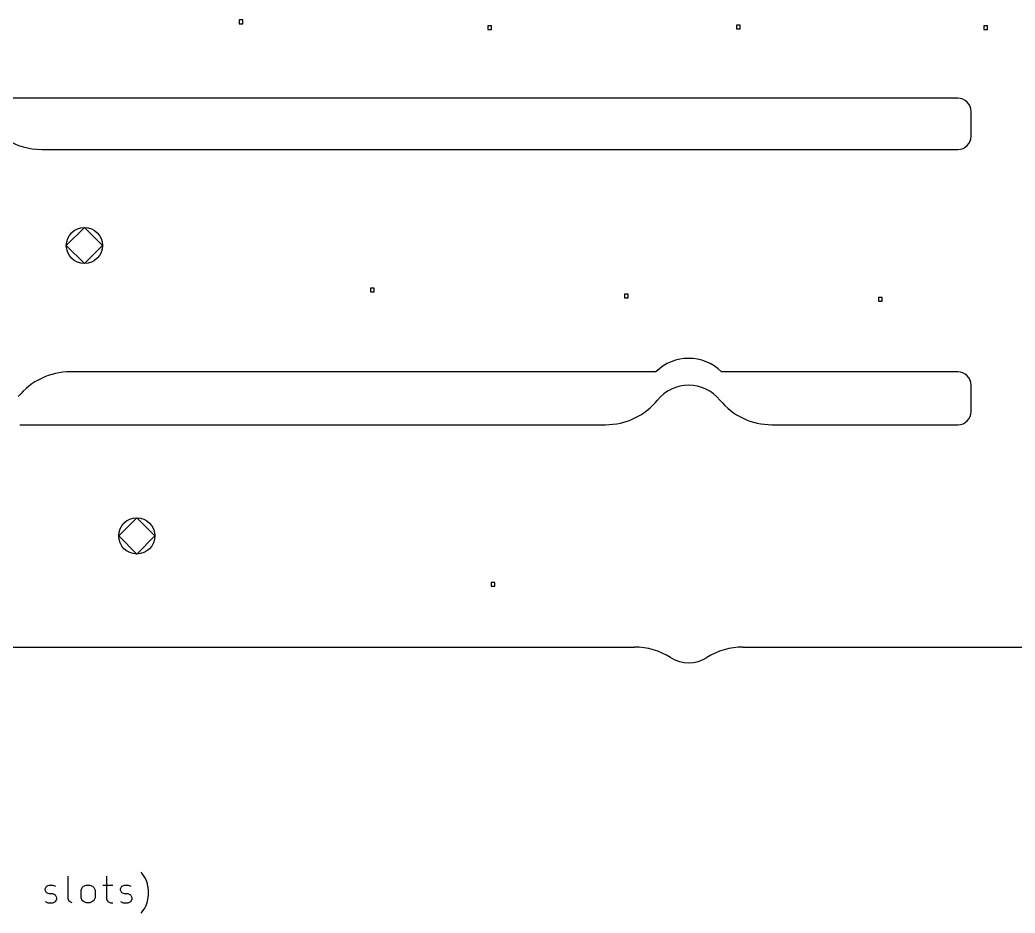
# Model space of a CAD drawing. Extents: x -31 to 357, y -149 to 35.
# Drawn here: x 26.3 to 100.6, y -129.3 to -62.7 of the extents above; entities that cross this region are included whole.
import ezdxf

# ---------------------------------------------------------------- set-up
doc = ezdxf.new("R2010")
doc.units = 0
doc.layers.add('BLACK', color=7, linetype='CONTINUOUS')

msp = doc.modelspace()

# ---------------------------------------------------------------- linework, layer by layer
at = {"layer": 'BLACK', "linetype": 'CONTINUOUS'}
for p, q in [((42.9414, -62.6586), (42.6586, -62.6586)), ((42.6586, -62.6586), (42.6586, -62.9414)), ((42.6586, -62.9414), (42.9414, -62.9414)), ((42.9414, -62.9414), (42.9414, -62.6586)), ((61.4914, -63.0944), (61.2086, -63.0944)), ((61.2086, -63.0944), (61.2086, -63.3772)), ((61.4914, -63.3772), (61.4914, -63.0944)), ((80.0414, -63.0444), (79.7586, -63.0444)), ((79.7586, -63.0444), (79.7586, -63.3272)), ((80.0414, -63.3272), (80.0414, -63.0444)), ((98.4914, -63.0944), (98.2086, -63.0944)), ((98.2086, -63.0944), (98.2086, -63.3772)), ((98.4914, -63.3772), (98.4914, -63.0944)), ((61.2086, -63.3772), (61.4914, -63.3772)), ((79.7586, -63.3272), (80.0414, -63.3272)), ((98.2086, -63.3772), (98.4914, -63.3772)), ((96.2774, -68.4983), (-21.525, -68.4983)), ((97.2774, -71.3353), (97.2774, -69.4983)), ((27.9288, -72.3353), (96.2774, -72.3353)), ((31.1121, -78.1507), (29.7621, -79.5007)), ((32.4621, -79.5007), (31.1121, -78.1507)), ((29.7621, -79.5007), (31.1121, -80.8507)), ((31.1121, -80.8507), (32.4621, -79.5007)), ((52.7414, -82.6814), (52.4586, -82.6814)), ((52.4586, -82.6814), (52.4586, -82.9642)), ((52.4586, -82.9642), (52.7414, -82.9642)), ((52.7414, -82.9642), (52.7414, -82.6814)), ((71.6914, -83.1314), (71.4086, -83.1314)), ((71.4086, -83.1314), (71.4086, -83.4142)), ((71.6914, -83.4142), (71.6914, -83.1314)), ((71.4086, -83.4142), (71.6914, -83.4142)), ((90.6414, -83.3814), (90.3586, -83.3814)), ((90.3586, -83.3814), (90.3586, -83.6642)), ((90.3586, -83.6642), (90.6414, -83.6642)), ((90.6414, -83.6642), (90.6414, -83.3814)), ((73.7454, -88.9353), (30.053, -88.9353)), ((96.2774, -88.9353), (78.6546, -88.9353)), ((97.2774, -91.8853), (97.2774, -89.9353)), ((26.2988, -92.8853), (69.9913, -92.8853)), ((82.4087, -92.8853), (96.2774, -92.8853)), ((35.0181, -99.8385), (33.6681, -101.188)), ((36.3681, -101.188), (35.0181, -99.8385)), ((33.6681, -101.188), (35.0181, -102.538)), ((35.0181, -102.538), (36.3681, -101.188)), ((61.7414, -104.659), (61.4586, -104.659)), ((61.4586, -104.659), (61.4586, -104.941)), ((61.7414, -104.941), (61.7414, -104.659)), ((61.4586, -104.941), (61.7414, -104.941)), ((-18.525, -109.485), (72.1539, -109.485)), ((80.2461, -109.485), (186.454, -109.485)), ((29.906, -128.299), (29.906, -126.585)), ((32.7631, -126.585), (32.7631, -128.299)), ((35.4298, -126.395), (35.3345, -126.299)), ((35.6202, -126.68), (35.4298, -126.395)), ((35.7155, -126.871), (35.6202, -126.68)), ((35.8107, -127.157), (35.7155, -126.871)), ((28.1917, -127.537), (28.2869, -127.347)), ((28.1917, -127.633), (28.1917, -127.537)), ((28.2869, -127.823), (28.1917, -127.633)), ((28.2869, -127.347), (28.4774, -127.252)), ((28.4774, -127.252), (28.7631, -127.252)), ((28.7631, -127.252), (28.9536, -127.347)), ((30.8583, -127.633), (30.9536, -127.442)), ((30.8583, -128.204), (30.8583, -127.633)), ((30.9536, -127.442), (31.0488, -127.347)), ((31.0488, -127.347), (31.2393, -127.252)), ((31.2393, -127.252), (31.525, -127.252)), ((31.525, -127.252), (31.7155, -127.347)), ((31.7155, -127.347), (31.8107, -127.442)), ((31.8107, -127.442), (31.906, -127.633)), ((31.906, -127.633), (31.906, -128.204)), ((32.4774, -127.252), (33.2393, -127.252)), ((33.8107, -127.537), (33.906, -127.347)), ((33.8107, -127.633), (33.8107, -127.537)), ((33.906, -127.823), (33.8107, -127.633)), ((33.906, -127.347), (34.0964, -127.252)), ((34.0964, -127.252), (34.3821, -127.252)), ((34.3821, -127.252), (34.5726, -127.347)), ((35.906, -127.633), (35.8107, -127.157)), ((35.906, -128.014), (35.906, -127.633)), ((28.4774, -127.918), (28.2869, -127.823)), ((28.7631, -127.918), (28.4774, -127.918)), ((28.9536, -128.014), (28.7631, -127.918)), ((29.0488, -128.204), (28.9536, -128.014)), ((28.9536, -128.49), (29.0488, -128.299)), ((29.0488, -128.299), (29.0488, -128.204)), ((30.0012, -128.49), (29.906, -128.299)), ((30.9536, -128.395), (30.8583, -128.204)), ((31.0488, -128.49), (30.9536, -128.395)), ((31.8107, -128.395), (31.7155, -128.49)), ((31.906, -128.204), (31.8107, -128.395)), ((32.7631, -128.299), (32.8583, -128.49)), ((34.0964, -127.918), (33.906, -127.823)), ((34.3821, -127.918), (34.0964, -127.918)), ((34.5726, -128.014), (34.3821, -127.918)), ((34.6679, -128.204), (34.5726, -128.014)), ((34.5726, -128.49), (34.6679, -128.299)), ((34.6679, -128.299), (34.6679, -128.204)), ((35.8107, -128.49), (35.906, -128.014)), ((28.1917, -128.49), (28.3821, -128.585)), ((28.3821, -128.585), (28.7631, -128.585)), ((28.7631, -128.585), (28.9536, -128.49)), ((30.1917, -128.585), (30.0012, -128.49)), ((31.2393, -128.585), (31.0488, -128.49)), ((31.525, -128.585), (31.2393, -128.585)), ((31.7155, -128.49), (31.525, -128.585)), ((32.8583, -128.49), (33.0488, -128.585)), ((33.0488, -128.585), (33.2393, -128.585)), ((33.8107, -128.49), (34.0012, -128.585)), ((34.0012, -128.585), (34.3821, -128.585)), ((34.3821, -128.585), (34.5726, -128.49)), ((35.4298, -129.252), (35.6202, -128.966)), ((35.6202, -128.966), (35.7155, -128.776)), ((35.7155, -128.776), (35.8107, -128.49)), ((35.3345, -129.347), (35.4298, -129.252))]:
    msp.add_line(p, q, dxfattribs=at)
at = {"layer": 'BLACK'}
for centre in [(31.1121, -79.5007), (35.0181, -101.188)]:
    msp.add_circle(centre, 1.35, dxfattribs=at)
for centre, radius, start, end in [((96.2774, -69.4983), 0.99996, -0.0025783, 89.9988), ((27.9288, -67.3353), 5.00003, -122.435, -89.9997), ((96.2774, -71.3353), 1.00002, -89.9988, -0.0018334), ((76.2, -91.4303), 3.5, 45.4679, 134.532), ((30.0529, -93.9353), 5, 90, 140.904), ((96.2774, -89.9353), 0.99997, -0.0018334, 89.9988), ((76.2, -92.9303), 3, 39.0962, 140.904), ((69.9913, -87.8853), 5.00002, -90, -39.0965), ((82.4087, -87.8853), 5.00003, -140.903, -90), ((96.2774, -91.8853), 1.00002, -89.9988, -0.0018334), ((72.1539, -114.485), 4.99997, 57.3515, 89.9998), ((80.2461, -114.485), 4.99998, 90.0002, 122.648), ((76.2, -108.17), 2.5, -122.648, -57.3519)]:
    msp.add_arc(centre, radius, start, end, dxfattribs=at)

doc.saveas('drawing.dxf')
